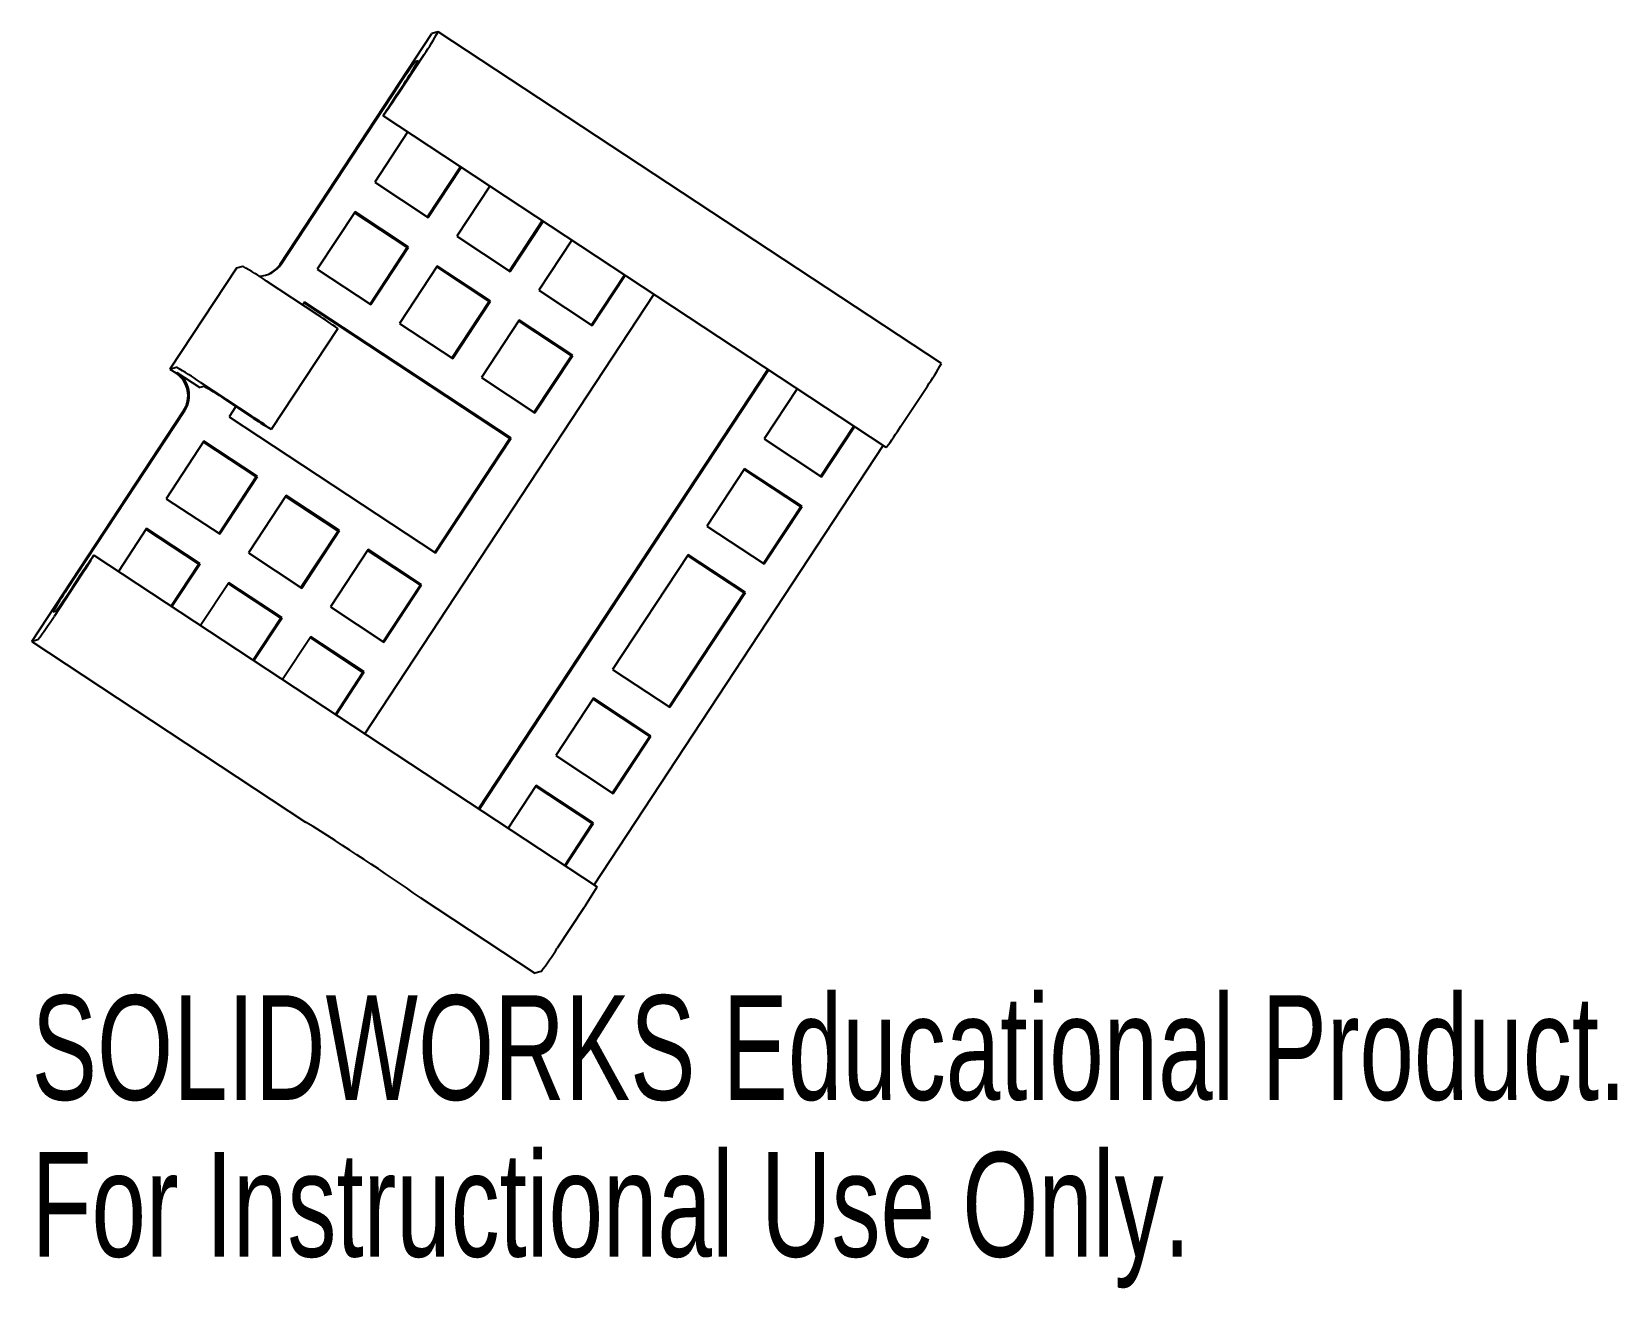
# Model space of a CAD drawing. Header units: inches. Extents: x -0.85 to 2.04, y -1.42 to 0.86.
import ezdxf

# ---------------------------------------------------------------- set-up
doc = ezdxf.new("R2010")
doc.units = ezdxf.units.IN
doc.header["$MEASUREMENT"] = 0
doc.styles.add('SLDTEXTSTYLE0', font='TXT', dxfattribs={"width": 0.7})

msp = doc.modelspace()

# ---------------------------------------------------------------- linework, layer by layer
at = {"color": 7, "linetype": 'Continuous', "lineweight": 25}
for p, q in [((-0.3942, 0.4401), (-0.118, 0.8597)), ((-0.1066, 0.863), (-0.118, 0.8597)), ((0.8089, 0.2595), (-0.1065, 0.863)), ((-0.1803, 0.7488), (-0.1322, 0.8218)), ((-0.1433, 0.8102), (-0.1482, 0.8087)), ((-0.3919, 0.4408), (-0.1775, 0.7664)), ((-0.1826, 0.7481), (-0.1689, 0.769)), ((0.7085, 0.1062), (-0.2069, 0.7097)), ((-0.1624, 0.6804), (-0.2222, 0.5894)), ((-0.1262, 0.5261), (-0.0663, 0.617)), ((-0.1249, 0.5252), (-0.065, 0.6162)), ((-0.2222, 0.5894), (-0.1249, 0.5252)), ((-0.0128, 0.5818), (-0.0727, 0.4908)), ((-0.258, 0.5351), (-0.3267, 0.4307)), ((-0.1629, 0.4702), (-0.259, 0.5336)), ((-0.1606, 0.4709), (-0.258, 0.5351)), ((-0.0727, 0.4908), (0.0242, 0.4269)), ((0.0228, 0.4278), (0.0827, 0.5188)), ((0.0242, 0.4269), (0.084, 0.5179)), ((-0.2306, 0.3674), (-0.1629, 0.4702)), ((-0.2293, 0.3666), (-0.1606, 0.4709)), ((-0.1629, 0.4702), (-0.1606, 0.4709)), ((0.1362, 0.4835), (0.0763, 0.3925)), ((-0.4738, 0.4328), (-0.5947, 0.2491)), ((-0.4624, 0.4361), (-0.4738, 0.4328)), ((-0.1084, 0.4365), (-0.1771, 0.3322)), ((-0.0139, 0.372), (-0.1094, 0.435)), ((-0.0116, 0.3727), (-0.1084, 0.4365)), ((-0.3249, 0.3473), (-0.4188, 0.4092)), ((-0.3267, 0.4307), (-0.2293, 0.3666)), ((0.1724, 0.3292), (0.2323, 0.4202)), ((0.1737, 0.3283), (0.2336, 0.4193)), ((-0.2404, -0.4143), (0.2857, 0.3849)), ((0.0763, 0.3925), (0.1737, 0.3283)), ((-0.3498, 0.3712), (-0.3532, 0.3659)), ((0.0235, 0.1229), (-0.3508, 0.3696)), ((0.0258, 0.1236), (-0.3498, 0.3712)), ((-0.0816, 0.2692), (-0.0139, 0.372)), ((-0.0803, 0.2683), (-0.0116, 0.3727)), ((-0.0139, 0.372), (-0.0116, 0.3727)), ((-0.2894, 0.323), (-0.4103, 0.1393)), ((-0.1771, 0.3322), (-0.0803, 0.2683)), ((0.0406, 0.3383), (-0.0281, 0.2339)), ((0.1356, 0.2734), (0.0396, 0.3367)), ((0.138, 0.2741), (0.0406, 0.3383)), ((0.068, 0.1706), (0.1356, 0.2734)), ((0.0693, 0.1697), (0.138, 0.2741)), ((0.1356, 0.2734), (0.138, 0.2741)), ((-0.5947, 0.2491), (-0.5833, 0.2524)), ((-0.5947, 0.2491), (-0.5843, 0.2422)), ((-0.582, 0.2429), (-0.5402, 0.2154)), ((-0.0331, -0.551), (0.493, 0.2483)), ((-0.0318, -0.5518), (0.4943, 0.2474)), ((-0.0281, 0.2339), (0.0693, 0.1697)), ((-0.533, 0.2175), (-0.5402, 0.2154)), ((-0.5397, 0.2255), (-0.4458, 0.1636)), ((0.5465, 0.2131), (0.4866, 0.1221)), ((0.7351, 0.1453), (0.7832, 0.2183)), ((-0.782, -0.152), (-0.5677, 0.1736)), ((-0.4477, 0.163), (-0.4894, 0.1905)), ((-0.475, 0.181), (-0.4872, 0.1624)), ((-0.8462, -0.2466), (-0.57, 0.1729)), ((-0.4872, 0.1624), (-0.1116, -0.0852)), ((0.5896, 0.0541), (0.6495, 0.1451)), ((0.5909, 0.0533), (0.6508, 0.1443)), ((-0.5328, 0.1177), (-0.6014, 0.0133)), ((-0.4377, 0.0528), (-0.5338, 0.1161)), ((-0.4354, 0.0535), (-0.5328, 0.1177)), ((-0.1129, -0.0843), (0.0235, 0.1229)), ((-0.1116, -0.0852), (0.0258, 0.1236)), ((0.0235, 0.1229), (0.0258, 0.1236)), ((0.4866, 0.1221), (0.5909, 0.0533)), ((0.1769, -0.6894), (0.703, 0.1099)), ((0.4508, 0.0678), (0.3822, -0.0366)), ((0.5529, -0.0017), (0.4498, 0.0663)), ((0.5552, -0.001), (0.4508, 0.0678)), ((-0.5054, -0.05), (-0.4377, 0.0528)), ((-0.5041, -0.0509), (-0.4354, 0.0535)), ((-0.4377, 0.0528), (-0.4354, 0.0535)), ((-0.6014, 0.0133), (-0.5041, -0.0509)), ((-0.3832, 0.0191), (-0.4519, -0.0853)), ((-0.2887, -0.0455), (-0.3842, 0.0175)), ((-0.2863, -0.0448), (-0.3832, 0.0191)), ((0.4852, -0.1045), (0.5529, -0.0017)), ((0.4865, -0.1054), (0.5552, -0.001)), ((0.5529, -0.0017), (0.5552, -0.001)), ((-0.6372, -0.041), (-0.6885, -0.1189)), ((-0.5421, -0.1059), (-0.6382, -0.0425)), ((-0.5398, -0.1052), (-0.6372, -0.041)), ((-0.3564, -0.1483), (-0.2887, -0.0455)), ((-0.355, -0.1492), (-0.2863, -0.0448)), ((-0.2887, -0.0455), (-0.2863, -0.0448)), ((0.3822, -0.0366), (0.4865, -0.1054)), ((-0.4519, -0.0853), (-0.355, -0.1492)), ((-0.2342, -0.0792), (-0.3029, -0.1836)), ((-0.1391, -0.1441), (-0.2352, -0.0807)), ((-0.1368, -0.1434), (-0.2342, -0.0792)), ((-0.733, -0.0895), (0.1824, -0.6931)), ((-0.5924, -0.1822), (-0.5421, -0.1059)), ((-0.5911, -0.1831), (-0.5398, -0.1052)), ((-0.5421, -0.1059), (-0.5398, -0.1052)), ((0.3478, -0.0887), (0.2104, -0.2975)), ((0.4498, -0.1582), (0.3468, -0.0903)), ((0.4522, -0.1575), (0.3478, -0.0887)), ((-0.7573, -0.1279), (-0.8054, -0.201)), ((-0.7597, -0.1286), (-0.7734, -0.1495)), ((-0.4876, -0.1396), (-0.5389, -0.2175)), ((-0.3931, -0.2041), (-0.4886, -0.1411)), ((-0.3908, -0.2034), (-0.4876, -0.1396)), ((-0.2068, -0.2469), (-0.1391, -0.1441)), ((-0.2055, -0.2478), (-0.1368, -0.1434)), ((-0.1391, -0.1441), (-0.1368, -0.1434)), ((0.3135, -0.3654), (0.4498, -0.1582)), ((0.3148, -0.3663), (0.4522, -0.1575)), ((0.4498, -0.1582), (0.4522, -0.1575)), ((-0.8027, -0.1917), (-0.8077, -0.1932)), ((-0.3029, -0.1836), (-0.2055, -0.2478)), ((-0.4434, -0.2805), (-0.3931, -0.2041)), ((-0.4421, -0.2814), (-0.3908, -0.2034)), ((-0.3931, -0.2041), (-0.3908, -0.2034)), ((-0.8348, -0.2432), (-0.8462, -0.2466)), ((-0.8462, -0.2466), (-0.348, -0.575)), ((-0.3386, -0.2378), (-0.3899, -0.3157)), ((-0.2436, -0.3027), (-0.3396, -0.2394)), ((-0.2412, -0.302), (-0.3386, -0.2378)), ((-0.2938, -0.3791), (-0.2436, -0.3027)), ((-0.2925, -0.3799), (-0.2412, -0.302)), ((-0.2436, -0.3027), (-0.2412, -0.302)), ((0.2104, -0.2975), (0.3148, -0.3663)), ((0.1761, -0.3497), (0.1074, -0.454)), ((0.2781, -0.4191), (0.175, -0.3512)), ((0.2804, -0.4185), (0.1761, -0.3497)), ((0.2104, -0.522), (0.2781, -0.4191)), ((0.2117, -0.5228), (0.2804, -0.4185)), ((0.2781, -0.4191), (0.2804, -0.4185)), ((0.1074, -0.454), (0.2117, -0.5228)), ((0.0716, -0.5083), (0.0204, -0.5862)), ((0.1737, -0.5778), (0.0706, -0.5098)), ((0.176, -0.5771), (0.0716, -0.5083)), ((0.1234, -0.6542), (0.1737, -0.5778)), ((0.1247, -0.655), (0.176, -0.5771)), ((0.1737, -0.5778), (0.176, -0.5771)), ((-0.1395, -0.7125), (0.0692, -0.8501)), ((0.1581, -0.7314), (0.11, -0.8045)), ((0.0807, -0.8468), (0.0692, -0.8501))]:
    msp.add_line(p, q, dxfattribs=at)
for centre, radius, start, end in [((-0.4986, 1.0782), 0.4472, 325.018, 331.2371), ((0.2919, 0.4721), 0.554, 142.5875, 147.9127), ((-0.5353, 1.0253), 0.4472, 325.018, 331.2371), ((-1.0614, 1.3213), 1.0508, 324.4074, 326.9846), ((0.585, 0.2347), 0.9234, 146.2263, 149.0442), ((-0.6834, 0.0301), 0.4623, 55.0813, 61.4375), ((-0.4336, 0.4683), 0.0499, 270.8373, 326.6527), ((-0.4359, 0.4676), 0.0499, 287.7651, 326.6501), ((-0.8328, -0.4324), 0.9306, 54.2701, 56.917), ((-0.6118, 0.2004), 0.05, 326.6564, 56.6006), ((-0.8043, -0.1536), 0.4623, 55.0813, 61.4375), ((-0.6095, 0.2011), 0.05, 326.6564, 56.6006), ((0.3969, 0.4875), 0.4709, 325.1288, 331.0374), ((-0.754, -0.1885), 0.4623, 55.0813, 61.4375), ((0.1184, 1.0132), 1.0214, 236.3429, 238.8262), ((-0.9537, -0.6161), 0.9306, 54.2701, 56.917), ((-0.146, 0.7178), 1.0508, 324.4074, 326.9846), ((0.1215, -0.7011), 1.0508, 144.4074, 146.9846), ((-1.5249, 0.3855), 0.9234, 326.2263, 329.0442), ((-0.4157, -0.4084), 0.4472, 145.018, 151.2371), ((-1.2428, 0.1449), 0.554, 322.5875, 327.9127), ((-1.2748, 0.0934), 0.554, 322.5875, 327.9127), ((-0.6095, -0.2181), 0.9234, 326.2263, 329.0442), ((-0.3594, -0.5102), 0.554, 322.5875, 327.9127)]:
    msp.add_arc(centre, radius, start, end, dxfattribs=at)
msp.add_open_spline([(-0.1395, -0.7125), (-0.2059, -0.6658), (-0.2754, -0.62), (-0.348, -0.575)], degree=3, dxfattribs=at)

# ---------------------------------------------------------------- texts
at = {"color": 7, "linetype": 'Continuous', "char_height": 0.1903, "attachment_point": 1, "style": 'SLDTEXTSTYLE0'}
for s, insert in [('SOLIDWORKS Educational Product.', (-0.8462, -0.8903)), ('For Instructional Use Only.', (-0.8462, -1.1757))]:
    msp.add_mtext(s, dxfattribs=dict(at, insert=insert))

doc.saveas('drawing.dxf')
